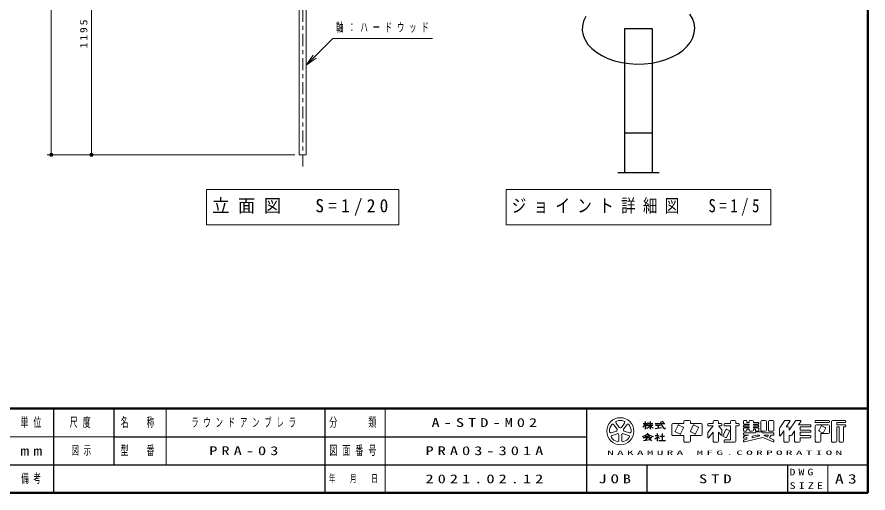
# Model space of a CAD drawing. Units: millimetres on the paper, scale 1:20, with parts at other scales. Extents: x -385 to 0, y -5 to 267.
# Drawn here: x -211.5 to 0, y 0 to 118.4 of the extents above; entities that cross this region are included whole.
import ezdxf

# ---------------------------------------------------------------- set-up
doc = ezdxf.new("R2010")
doc.units = ezdxf.units.MM
doc.linetypes.add('USER2', pattern=[6, 3, -1, 1, -1])
doc.layers.add('LY_1', color=7, linetype='Continuous', lineweight=13)
doc.layers.add('LY_2', color=7, linetype='Continuous', lineweight=13)
doc.layers.add('LY_3', color=7, linetype='Continuous')
doc.styles.add('ＭＳ ゴシック', font='')
doc.styles.get('ＭＳ ゴシック').set_extended_font_data('MS Gothic')

# ---------------------------------------------------------------- blocks, each defined once
blk = doc.blocks.new('filled_dot')
at = {"color": 0, "linetype": 'Continuous', "lineweight": -2, "const_width": 1.25}
blk.add_lwpolyline([(-0.625, 0, 1), (0.625, 0, 1)], format="xyb", close=True, dxfattribs=at)

msp = doc.modelspace()

# ---------------------------------------------------------------- linework, layer by layer
at = {"layer": 'LY_1', "color": 2, "linetype": 'USER2'}
msp.add_line((-140.53, 81.194), (-140.53, 206.049), dxfattribs=at)
at = {"layer": 'LY_1'}
for p, q in [((-203.03, 84.147), (-203.03, 204.647)), ((-193.03, 84.147), (-193.03, 143.897)), ((-139.655, 106.438), (-137.888, 108.913)), ((-139.655, 106.438), (-137.534, 108.56)), ((-137.18, 108.206), (-139.655, 106.438)), ((-142.48, 84.147), (-204.03, 84.147)), ((-164.43, 75.48), (-164.43, 66.68)), ((-116.63, 75.48), (-164.43, 75.48)), ((-116.63, 66.68), (-116.63, 75.48)), ((-89.961, 75.48), (-89.961, 66.68)), ((-24.161, 75.48), (-89.961, 75.48)), ((-24.161, 66.68), (-24.161, 75.48)), ((-164.43, 66.68), (-116.63, 66.68)), ((-89.961, 66.68), (-24.161, 66.68))]:
    msp.add_line(p, q, dxfattribs=at)
at = {"layer": 'LY_1', "color": 21}
for p, q in [((-141.405, 84.147), (-141.405, 180.054)), ((-139.655, 84.147), (-139.655, 180.054)), ((-139.655, 84.147), (-141.405, 84.147))]:
    msp.add_line(p, q, dxfattribs=at)
at = {"layer": 'LY_1', "color": 2, "lineweight": 25}
for p, q in [((-53.561, 115.494), (-60.561, 115.494)), ((-60.561, 115.494), (-60.561, 79.622)), ((-53.561, 79.622), (-53.561, 115.494)), ((-53.561, 89.494), (-60.561, 89.494))]:
    msp.add_line(p, q, dxfattribs=at)
at = {"layer": 'LY_1', "lineweight": 25}
msp.add_line((-51.9, 79.622), (-62.222, 79.622), dxfattribs=at)
msp.add_lwpolyline([(-70.178, 118.533), (-70.712, 117.396), (-70.996, 116.224), (-71.026, 115.04), (-70.8, 113.863), (-70.324, 112.716), (-69.606, 111.62), (-68.659, 110.595), (-67.5, 109.659), (-66.15, 108.83), (-64.635, 108.122), (-62.981, 107.549), (-61.219, 107.121), (-59.382, 106.846), (-57.501, 106.729), (-55.613, 106.772), (-53.751, 106.974), (-51.95, 107.331), (-50.242, 107.838), (-48.659, 108.484), (-47.228, 109.259), (-45.978, 110.147), (-44.93, 111.133), (-44.103, 112.198), (-43.513, 113.324), (-43.17, 114.489), (-43.081, 115.673), (-43.247, 116.853), (-43.665, 118.009), (-44.328, 119.118)], dxfattribs=at)
at = {"layer": 'LY_1'}
msp.add_lwpolyline([(-139.655, 106.438), (-133.017, 113.077), (-108.241, 113.077)], dxfattribs=at)
at = {"layer": 'LY_2', "lineweight": 50}
for p, q in [((0, 0), (0, 267)), ((-385, 21), (0, 21)), ((-385, 0), (0, 0))]:
    msp.add_line(p, q, dxfattribs=at)
at = {"layer": 'LY_2', "color": 211, "lineweight": 25}
for p, q in [((-202.5, 21), (-202.5, 7)), ((-187.5, 21), (-187.5, 7)), ((-135, 21), (-135, 0)), ((-70, 21), (-70, 0)), ((-187.5, 14), (-70, 14)), ((-242.5, 7), (0, 7)), ((-20, 7), (-20, 0))]:
    msp.add_line(p, q, dxfattribs=at)
at = {"layer": 'LY_2'}
for p, q in [((-174.5, 21), (-174.5, 7)), ((-120, 21), (-120, 0)), ((-62.39, 15.917), (-63.175, 16.997)), ((-62.629, 17.393), (-61.844, 16.313)), ((-61.298, 16.313), (-60.513, 17.393)), ((-59.967, 16.997), (-60.752, 15.917)), ((-48.746, 16.983), (-48.746, 14.553)), ((-48.476, 17.253), (-45.776, 17.253)), ((-45.776, 17.793), (-45.776, 17.253)), ((-45.506, 18.063), (-44.426, 18.063)), ((-44.156, 17.793), (-44.156, 17.253)), ((-44.156, 17.253), (-41.456, 17.253)), ((-41.186, 16.983), (-41.186, 14.553)), ((-39.836, 17.091), (-39.836, 16.875)), ((-39.674, 17.253), (-38.486, 17.253)), ((-38.486, 17.793), (-38.486, 17.253)), ((-38.216, 18.063), (-37.406, 18.063)), ((-37.136, 17.793), (-37.136, 17.253)), ((-37.136, 17.253), (-36.488, 17.253)), ((-36.326, 17.091), (-36.326, 16.875)), ((-35.786, 17.091), (-35.786, 16.875)), ((-35.624, 17.253), (-34.166, 17.253)), ((-34.166, 17.793), (-34.166, 17.253)), ((-33.896, 18.063), (-33.086, 18.063)), ((-32.816, 17.793), (-32.816, 17.253)), ((-32.816, 17.253), (-32.168, 17.253)), ((-32.006, 17.091), (-32.006, 16.875)), ((-30.926, 17.901), (-30.926, 17.28)), ((-30.764, 18.063), (-30.278, 18.063)), ((-30.764, 17.118), (-29.576, 17.118)), ((-30.116, 17.901), (-30.116, 17.523)), ((-30.116, 17.523), (-29.576, 17.523)), ((-29.576, 17.793), (-29.576, 17.523)), ((-29.576, 17.118), (-29.576, 16.848)), ((-28.766, 18.063), (-29.306, 18.063)), ((-28.496, 17.793), (-28.496, 17.523)), ((-28.496, 17.523), (-27.308, 17.523)), ((-28.496, 17.118), (-27.308, 17.118)), ((-28.496, 17.118), (-28.496, 16.848)), ((-27.146, 17.361), (-27.146, 17.28)), ((-26.606, 17.793), (-26.606, 15.633)), ((-26.336, 18.063), (-25.526, 18.063)), ((-25.256, 17.793), (-25.256, 15.633)), ((-24.716, 17.793), (-24.716, 15.633)), ((-24.446, 18.063), (-23.636, 18.063)), ((-23.366, 17.793), (-23.366, 15.633)), ((-21.88, 16.242), (-20.746, 17.943)), ((-20.521, 18.063), (-19.529, 18.063)), ((-20.306, 16.443), (-19.394, 17.811)), ((-19.586, 15.633), (-18.046, 17.943)), ((-17.821, 18.063), (-16.829, 18.063)), ((-17.246, 16.983), (-16.694, 17.811)), ((-17.246, 16.983), (-14.348, 16.983)), ((-13.106, 17.901), (-13.106, 17.685)), ((-12.944, 18.063), (-9.758, 18.063)), ((-12.944, 17.523), (-9.758, 17.523)), ((-12.836, 16.983), (-9.866, 16.983)), ((-9.596, 17.901), (-9.596, 17.685)), ((-9.056, 17.793), (-9.056, 12.933)), ((-8.786, 18.063), (-5.708, 18.063)), ((-7.706, 17.523), (-7.706, 16.983)), ((-7.706, 17.523), (-5.708, 17.523)), ((-7.706, 16.983), (-5.708, 16.983)), ((-5.546, 17.901), (-5.546, 17.685)), ((-63.828, 14.985), (-62.559, 15.397)), ((-60.583, 15.397), (-59.313, 14.985)), ((-47.198, 16.838), (-47.918, 15.4)), ((-47.845, 15.183), (-46.839, 14.68)), ((-45.975, 16.408), (-46.981, 16.911)), ((-46.622, 14.752), (-45.902, 16.19)), ((-43.418, 16.838), (-44.138, 15.4)), ((-44.065, 15.183), (-43.059, 14.68)), ((-42.195, 16.408), (-43.201, 16.911)), ((-42.842, 14.752), (-42.122, 16.19)), ((-38.486, 16.713), (-39.836, 15.026)), ((-39.836, 15.026), (-39.836, 13.868)), ((-39.674, 16.713), (-38.486, 16.713)), ((-38.486, 15.093), (-39.547, 13.766)), ((-38.486, 15.093), (-38.486, 12.933)), ((-37.136, 16.713), (-36.326, 15.701)), ((-37.136, 16.713), (-36.488, 16.713)), ((-37.136, 15.093), (-36.614, 14.441)), ((-37.136, 15.093), (-37.136, 12.933)), ((-36.326, 15.701), (-36.326, 14.543)), ((-35.318, 15.758), (-36.038, 14.32)), ((-35.624, 16.713), (-34.166, 16.713)), ((-34.454, 15.326), (-35.174, 13.888)), ((-35.101, 15.831), (-34.527, 15.544)), ((-34.166, 16.713), (-34.166, 13.203)), ((-32.816, 16.713), (-32.816, 12.933)), ((-32.816, 16.713), (-32.168, 16.713)), ((-30.926, 16.686), (-30.926, 16.605)), ((-30.926, 16.011), (-30.926, 15.525)), ((-30.764, 16.848), (-29.576, 16.848)), ((-30.764, 16.443), (-29.576, 16.443)), ((-30.764, 16.173), (-29.576, 16.173)), ((-30.764, 15.363), (-30.278, 15.363)), ((-30.764, 14.958), (-27.956, 14.958)), ((-30.116, 15.903), (-29.576, 15.903)), ((-30.116, 15.903), (-30.116, 15.525)), ((-29.576, 16.443), (-29.576, 16.173)), ((-29.576, 15.903), (-29.576, 15.633)), ((-29.306, 15.363), (-28.766, 15.363)), ((-28.496, 16.848), (-27.308, 16.848)), ((-28.496, 16.443), (-27.308, 16.443)), ((-28.496, 16.443), (-28.496, 16.173)), ((-28.496, 16.173), (-27.308, 16.173)), ((-28.496, 15.903), (-28.496, 15.633)), ((-28.496, 15.903), (-27.956, 15.903)), ((-27.956, 15.903), (-27.956, 15.525)), ((-27.956, 15.066), (-27.956, 14.958)), ((-27.794, 15.363), (-27.308, 15.363)), ((-27.794, 15.228), (-26.498, 15.228)), ((-27.146, 16.686), (-27.146, 16.605)), ((-27.146, 16.011), (-27.146, 15.525)), ((-26.336, 15.363), (-25.526, 15.363)), ((-26.336, 15.066), (-26.336, 14.958)), ((-26.336, 14.958), (-23.528, 14.958)), ((-24.446, 15.363), (-23.636, 15.363)), ((-22.016, 15.793), (-22.016, 14.413)), ((-21.719, 14.323), (-20.936, 15.498)), ((-20.936, 15.498), (-20.936, 12.933)), ((-20.306, 16.443), (-19.856, 16.443)), ((-19.586, 16.173), (-19.586, 15.633)), ((-18.966, 14.404), (-18.236, 15.498)), ((-18.236, 15.498), (-18.236, 12.933)), ((-16.886, 16.443), (-14.348, 16.443)), ((-16.886, 16.443), (-16.886, 15.633)), ((-16.886, 15.633), (-14.348, 15.633)), ((-16.886, 15.093), (-16.886, 14.283)), ((-16.886, 15.093), (-14.348, 15.093)), ((-14.186, 16.821), (-14.186, 16.605)), ((-14.186, 15.471), (-14.186, 15.255)), ((-13.106, 16.713), (-13.106, 12.933)), ((-11.666, 16.622), (-12.17, 15.616)), ((-12.097, 15.399), (-11.307, 15.004)), ((-11.756, 14.823), (-11.756, 12.933)), ((-11.756, 14.823), (-9.866, 14.823)), ((-11.449, 16.695), (-10.659, 16.3)), ((-10.586, 16.082), (-11.09, 15.076)), ((-9.596, 16.713), (-9.596, 15.093)), ((-7.706, 16.443), (-7.166, 16.443)), ((-7.706, 16.443), (-7.706, 12.933)), ((-7.166, 16.443), (-7.166, 12.933)), ((-6.086, 16.443), (-5.708, 16.443)), ((-6.086, 16.443), (-6.086, 12.933)), ((-5.546, 16.821), (-5.546, 16.605)), ((-242.5, 14), (-187.5, 14)), ((-62.35, 14.755), (-63.62, 14.343)), ((-61.908, 13.099), (-61.908, 14.434)), ((-61.233, 14.434), (-61.233, 13.099)), ((-59.522, 14.343), (-60.792, 14.755)), ((-48.476, 14.283), (-45.776, 14.283)), ((-45.776, 14.283), (-45.776, 12.933)), ((-44.156, 14.283), (-41.456, 14.283)), ((-44.156, 14.283), (-44.156, 12.933)), ((-35.965, 14.103), (-35.391, 13.816)), ((-35.786, 13.041), (-35.786, 12.825)), ((-35.624, 13.203), (-34.166, 13.203)), ((-30.926, 14.796), (-30.926, 14.58)), ((-30.926, 13.995), (-30.926, 13.773)), ((-30.926, 13.077), (-30.926, 12.854)), ((-29.74, 14.418), (-30.803, 14.152)), ((-30.116, 13.406), (-30.803, 13.234)), ((-30.764, 14.418), (-29.74, 14.418)), ((-26.15, 13.841), (-30.725, 12.697)), ((-30.116, 13.768), (-30.725, 13.615)), ((-30.116, 13.768), (-30.116, 13.406)), ((-27.513, 14.418), (-28.766, 14.105)), ((-27.023, 14.179), (-28.766, 13.743)), ((-28.766, 14.105), (-28.766, 13.743)), ((-27.513, 14.418), (-27.053, 14.418)), ((-26.15, 13.841), (-23.594, 12.705)), ((-25.771, 14.263), (-24.968, 13.906)), ((-25.738, 14.418), (-24.712, 14.418)), ((-24.968, 13.906), (-24.712, 14.418)), ((-24.474, 13.687), (-24.108, 14.418)), ((-24.474, 13.687), (-23.462, 13.237)), ((-24.108, 14.418), (-23.528, 14.418)), ((-23.366, 14.796), (-23.366, 14.58)), ((-23.366, 13.089), (-23.366, 12.853)), ((-19.586, 14.283), (-19.19, 14.283)), ((-19.586, 14.283), (-19.586, 12.933)), ((-16.886, 14.283), (-14.348, 14.283)), ((-16.886, 13.743), (-16.886, 12.933)), ((-16.886, 13.743), (-14.348, 13.743)), ((-14.186, 14.121), (-14.186, 13.905)), ((-45.506, 12.663), (-44.426, 12.663)), ((-38.216, 12.663), (-37.406, 12.663)), ((-35.624, 12.663), (-33.086, 12.663)), ((-20.666, 12.663), (-19.856, 12.663)), ((-17.966, 12.663), (-17.156, 12.663)), ((-12.836, 12.663), (-12.026, 12.663)), ((-8.786, 12.663), (-7.976, 12.663)), ((-6.896, 12.663), (-6.356, 12.663)), ((-10, 7), (-10, 0))]:
    msp.add_line(p, q, dxfattribs=at)
at = {"layer": 'LY_2', "lineweight": 25}
for p, q in [((-55.901, 17.253), (-54.956, 17.253)), ((-55.361, 17.793), (-55.361, 15.903)), ((-54.769, 17.253), (-53.525, 17.253)), ((-54.146, 17.793), (-54.146, 15.903)), ((-52.931, 17.253), (-50.501, 17.253)), ((-50.719, 17.467), (-51.16, 17.761)), ((-54.915, 16.848), (-53.471, 16.848)), ((-52.889, 16.02), (-51.353, 16.327)), ((-52.796, 16.848), (-51.581, 16.848)), ((-52.391, 14.823), (-52.391, 14.283)), ((-52.121, 16.848), (-52.121, 16.173)), ((-51.176, 14.823), (-51.176, 13.068)), ((-55.901, 13.784), (-53.741, 13.784)), ((-55.765, 13.067), (-54.113, 13.304)), ((-55.361, 14.148), (-54.281, 14.148)), ((-54.899, 13.784), (-55.289, 13.136)), ((-54.416, 13.607), (-53.81, 13.001)), ((-52.931, 14.283), (-52.051, 14.283)), ((-52.391, 13.91), (-52.391, 12.933)), ((-52.34, 13.96), (-51.796, 13.646)), ((-51.986, 13.068), (-50.366, 13.068)), ((-51.783, 14.148), (-50.568, 14.148)), ((-202.5, 7), (-202.5, 0)), ((-55, 7), (-55, 0))]:
    msp.add_line(p, q, dxfattribs=at)
at = {"layer": 'LY_2'}
msp.add_circle((-61.571, 15.363), 3.375, dxfattribs=at)
for centre, radius, start, end in [((-61.571, 15.363), 2.7, 142.60154, 181.39846), ((-63.448, 16.798), 0.338, 35.99999, 142.60154), ((-62.356, 17.592), 0.338, 109.39847, 215.99997), ((-61.571, 15.363), 2.7, 70.60155, 109.39847), ((-60.786, 17.592), 0.338, 324, 70.60155), ((-59.694, 16.798), 0.338, 37.39846, 143.99995), ((-61.571, 15.363), 2.7, 358.60155, 37.39847), ((-48.476, 16.983), 0.27, 89.99998, 179.99996), ((-47.054, 16.766), 0.162, 63.43492, 153.43499), ((-45.506, 17.793), 0.27, 89.99998, 179.99996), ((-44.426, 17.793), 0.27, 0, 89.99998), ((-43.274, 16.766), 0.162, 63.43492, 153.43499), ((-41.456, 16.983), 0.27, 0, 89.99998), ((-39.674, 17.091), 0.162, 89.99998, 179.99996), ((-38.216, 17.793), 0.27, 89.99998, 179.99996), ((-37.406, 17.793), 0.27, 0, 89.99998), ((-36.488, 17.091), 0.162, 0, 89.99998), ((-35.624, 17.091), 0.162, 89.99998, 179.99996), ((-33.896, 17.793), 0.27, 89.99998, 179.99996), ((-33.086, 17.793), 0.27, 0, 89.99998), ((-32.168, 17.091), 0.162, 0, 89.99998), ((-30.764, 17.901), 0.162, 89.99998, 179.99996), ((-30.764, 17.28), 0.162, 179.99998, 270.00002), ((-30.278, 17.901), 0.162, 0, 89.99998), ((-29.306, 17.793), 0.27, 89.99998, 179.99996), ((-28.766, 17.793), 0.27, 0, 89.99998), ((-27.308, 17.361), 0.162, 0, 89.99998), ((-27.308, 17.28), 0.162, 270.00002, 0), ((-26.336, 17.793), 0.27, 89.99998, 179.99996), ((-25.526, 17.793), 0.27, 0, 89.99998), ((-24.446, 17.793), 0.27, 89.99998, 179.99996), ((-23.636, 17.793), 0.27, 0, 89.99998), ((-20.521, 17.793), 0.27, 89.99998, 146.30984), ((-19.529, 17.901), 0.162, 326.31015, 89.99998), ((-17.821, 17.793), 0.27, 89.99998, 146.3098), ((-16.829, 17.901), 0.162, 326.31003, 89.99998), ((-14.348, 16.821), 0.162, 0, 89.99998), ((-12.944, 17.901), 0.162, 89.99998, 179.99996), ((-12.944, 17.685), 0.162, 179.99998, 270.00002), ((-12.836, 16.713), 0.27, 89.99998, 179.99996), ((-9.866, 16.713), 0.27, 0, 89.99998), ((-9.758, 17.901), 0.162, 0, 89.99998), ((-9.758, 17.685), 0.162, 270.00002, 0), ((-8.786, 17.793), 0.27, 89.99998, 179.99996), ((-5.708, 17.901), 0.162, 0, 89.99998), ((-5.708, 17.685), 0.162, 270.00002, 0), ((-5.708, 16.821), 0.162, 0, 89.99998), ((-63.933, 15.306), 0.338, 181.39848, 287.99997), ((-62.663, 15.718), 0.338, 287.99998, 35.99999), ((-61.571, 16.512), 0.338, 215.99998, 324), ((-60.479, 15.718), 0.338, 143.99996, 251.99999), ((-59.209, 15.306), 0.338, 252.00001, 358.60156), ((-47.773, 15.328), 0.162, 153.43495, 243.43485), ((-46.047, 16.263), 0.162, 333.4349, 63.43487), ((-43.993, 15.328), 0.162, 153.43495, 243.43485), ((-42.267, 16.263), 0.162, 333.4349, 63.43487), ((-39.674, 16.875), 0.162, 179.99998, 270.00002), ((-36.488, 16.875), 0.162, 270.00002, 0), ((-35.624, 16.875), 0.162, 179.99998, 270.00002), ((-35.174, 15.686), 0.162, 63.43487, 153.43498), ((-34.599, 15.399), 0.162, 333.43492, 63.43493), ((-32.168, 16.875), 0.162, 270.00002, 0), ((-30.764, 16.686), 0.162, 89.99998, 179.99996), ((-30.764, 16.605), 0.162, 179.99998, 270.00002), ((-30.764, 16.011), 0.162, 89.99998, 179.99996), ((-30.764, 15.525), 0.162, 179.99998, 270.00002), ((-30.764, 14.796), 0.162, 89.99998, 179.99996), ((-30.278, 15.525), 0.162, 270.00002, 0), ((-29.306, 15.633), 0.27, 179.99998, 270.00002), ((-28.766, 15.633), 0.27, 270.00002, 0), ((-27.794, 15.525), 0.162, 179.99998, 270.00002), ((-27.794, 15.066), 0.162, 89.99998, 179.99996), ((-27.308, 16.686), 0.162, 0, 89.99998), ((-27.308, 16.605), 0.162, 270.00002, 0), ((-27.308, 16.011), 0.162, 0, 89.99998), ((-27.308, 15.525), 0.162, 270.00002, 0), ((-26.336, 15.633), 0.27, 179.99998, 270.00002), ((-26.498, 15.066), 0.162, 0, 89.99998), ((-25.526, 15.633), 0.27, 270.00002, 0), ((-24.446, 15.633), 0.27, 179.99998, 270.00002), ((-23.636, 15.633), 0.27, 270.00002, 0), ((-23.528, 14.796), 0.162, 0, 89.99998), ((-21.206, 15.793), 0.81, 146.30999, 179.99996), ((-19.856, 16.173), 0.27, 0, 89.99998), ((-14.348, 16.605), 0.162, 270.00002, 0), ((-14.348, 15.471), 0.162, 0, 89.99998), ((-14.348, 15.255), 0.162, 270.00002, 0), ((-12.025, 15.544), 0.162, 153.43517, 243.43529), ((-11.522, 16.55), 0.162, 63.43447, 153.43474), ((-11.234, 15.149), 0.162, 243.43534, 333.43491), ((-10.731, 16.155), 0.162, 333.43484, 63.43447), ((-9.866, 15.093), 0.27, 270.00002, 0), ((-5.708, 16.605), 0.162, 270.00002, 0), ((-63.516, 14.022), 0.338, 107.99999, 214.60154), ((-61.571, 15.363), 2.7, 214.60156, 253.39848), ((-62.246, 14.434), 0.338, 359.99997, 107.99999), ((-62.246, 13.099), 0.338, 253.39847, 359.99997), ((-60.896, 14.434), 0.338, 71.99997, 179.99999), ((-60.896, 13.099), 0.338, 179.99999, 286.60154), ((-61.571, 15.363), 2.7, 286.60155, 325.39847), ((-59.626, 14.022), 0.338, 325.39847, 71.99996), ((-48.476, 14.553), 0.27, 179.99998, 270.00002), ((-46.766, 14.825), 0.162, 243.43498, 333.43496), ((-45.506, 12.933), 0.27, 179.99998, 270.00002), ((-44.426, 12.933), 0.27, 270.00002, 0), ((-42.986, 14.825), 0.162, 243.43498, 333.43496), ((-41.456, 14.553), 0.27, 270.00002, 0), ((-39.674, 13.868), 0.162, 179.99998, 321.34037), ((-38.216, 12.933), 0.27, 179.99998, 270.00002), ((-37.406, 12.933), 0.27, 270.00002, 0), ((-36.488, 14.543), 0.162, 218.65962, 0), ((-35.893, 14.248), 0.162, 153.43487, 243.4348), ((-35.624, 13.041), 0.162, 89.99998, 179.99996), ((-35.624, 12.825), 0.162, 179.99998, 270.00002), ((-35.318, 13.961), 0.162, 243.43487, 333.43498), ((-33.086, 12.933), 0.27, 270.00002, 0), ((-30.764, 14.58), 0.162, 179.99998, 270.00002), ((-30.764, 13.995), 0.162, 104.03614, 179.99996), ((-30.764, 13.773), 0.162, 179.99998, 284.03612), ((-30.764, 13.077), 0.162, 104.03614, 179.99996), ((-30.764, 12.854), 0.162, 179.99998, 284.03612), ((-27.053, 14.297), 0.121, 284.0365, 89.99998), ((-25.738, 14.337), 0.081, 89.99998, 246.03817), ((-23.528, 12.853), 0.162, 246.03699, 0), ((-23.528, 14.58), 0.162, 270.00002, 0), ((-23.528, 13.089), 0.162, 0, 66.03701), ((-21.854, 14.413), 0.162, 179.99998, 326.30997), ((-20.666, 12.933), 0.27, 179.99998, 270.00002), ((-19.856, 12.933), 0.27, 270.00002, 0), ((-19.19, 14.553), 0.27, 270.00002, 326.31002), ((-17.966, 12.933), 0.27, 179.99998, 270.00002), ((-17.156, 12.933), 0.27, 270.00002, 0), ((-14.348, 14.121), 0.162, 0, 89.99998), ((-14.348, 13.905), 0.162, 270.00002, 0), ((-12.836, 12.933), 0.27, 179.99998, 270.00002), ((-12.026, 12.933), 0.27, 270.00002, 0), ((-8.786, 12.933), 0.27, 179.99998, 270.00002), ((-7.976, 12.933), 0.27, 270.00002, 0), ((-6.896, 12.933), 0.27, 179.99998, 270.00002), ((-6.356, 12.933), 0.27, 270.00002, 0)]:
    msp.add_arc(centre, radius, start, end, dxfattribs=at)
at = {"layer": 'LY_2', "lineweight": 25}
for centre, radius, start, end in [((-57.466, 18.084), 2.285, 311.36185, 337.13638), ((-53.383, 18.427), 2.345, 212.50346, 230.00631), ((-56.002, 18.047), 1.467, 313.72108, 343.54317), ((-49.563, 17.694), 1.953, 177.09472, 240.51891), ((-56.898, 17.257), 3.32, 285.11261, 313.40619), ((-56.374, 18.818), 3.034, 295.86917, 317.23867), ((-51.918, 18.818), 3.034, 222.76131, 240.10806), ((-51.54, 16.805), 1.299, 321.42112, 334.8249), ((-52.77, 17.194), 3.192, 231.17281, 259.75506), ((-55.66, 17.226), 4.657, 304.87257, 320.80411)]:
    msp.add_arc(centre, radius, start, end, dxfattribs=at)

# ---------------------------------------------------------------- block references
at = {"layer": 'LY_1', "xscale": 0.4, "yscale": 0.4, "rotation": 90}
for p in [(-203.03, 84.147), (-193.03, 84.147)]:
    msp.add_blockref('filled_dot', p, dxfattribs=at)

# ---------------------------------------------------------------- texts
at = {"layer": 'LY_1', "insert": (-194.03, 114.443), "char_height": 1.833, "attachment_point": 8, "rotation": 90, "style": 'ＭＳ ゴシック'}
msp.add_mtext('\\T1.33;\\W1.15;1195', dxfattribs=at)
at = {"layer": 'LY_1', "attachment_point": 4, "style": 'ＭＳ ゴシック'}
for s, insert, char_height in [('\\T1.64;\\W0.6;軸：ハードウッド', (-132.241, 115.727), 2.199), ('\\T1.5;\\W0.95;立面図\u3000S=1/20', (-163.03, 71.08), 3.299), ('\\T1.51;\\W0.8;ジョイント詳細図\u3000S=1/5', (-88.561, 71.08), 3.299)]:
    msp.add_mtext(s, dxfattribs=dict(at, insert=insert, char_height=char_height))
at = {"layer": 'LY_2', "color": 4, "attachment_point": 4, "style": 'ＭＳ ゴシック'}
for s, insert, char_height in [('\\T1.64;\\W0.6;単位', (-210.7, 17.5), 2.346), ('\\T1.64;\\W0.6;尺度', (-198.45, 17.5), 2.346), ('\\T1.64;\\W0.6;名\u3000称', (-185.8, 17.5), 2.346), ('\\T1.64;\\W0.6;分\u3000\u3000類', (-133.9, 17.5), 2.346), ('\\T1.5;\\W1.35;mm', (-210.7, 10.5), 2.346), ('\\T1.64;\\W0.6;型\u3000番', (-185.8, 10.5), 2.346), ('\\T1.64;\\W0.6;図面番号', (-133.9, 10.5), 2.346), ('\\T1.5;\\W2.2;NAKAMURA\\~MFG.CORPORATION', (-64.855, 10), 1.1), ('\\T1.64;\\W0.6;備考', (-210.5, 3.5), 2.199), ('\\T1.64;\\W0.6;年\u3000月\u3000日', (-134, 3.5), 1.906), ('\\T1.5;\\W1.35;JOB', (-67, 3.5), 2.199), ('\\T1.52;\\W1.3;DWG', (-19.5, 5.188), 1.65), ('\\T1.5;\\W1.35;A3', (-8.2, 3.5), 2.346), ('\\T1.5;\\W1.35;SIZE', (-19.5, 1.812), 1.65)]:
    msp.add_mtext(s, dxfattribs=dict(at, insert=insert, char_height=char_height))
at = {"layer": 'LY_3', "char_height": 2.199, "attachment_point": 4, "style": 'ＭＳ ゴシック'}
for s, insert in [('\\T1.64;\\W0.6;ラウンドアンブレラ', (-168.25, 17.5)), ('\\T1.5;\\W1.35;A-STD-M02', (-108.5, 17.5)), ('\\T1.64;\\W0.6;図示', (-198, 10.5)), ('\\T1.5;\\W1.35;PRA-03', (-163.75, 10.5)), ('\\T1.5;\\W1.35;PRA03-301A', (-110, 10.5)), ('\\T1.5;\\W1.35;2021.02.12', (-110, 3.5)), ('\\T1.5;\\W1.35;STD', (-42, 3.5))]:
    msp.add_mtext(s, dxfattribs=dict(at, insert=insert))

doc.saveas('drawing.dxf')
